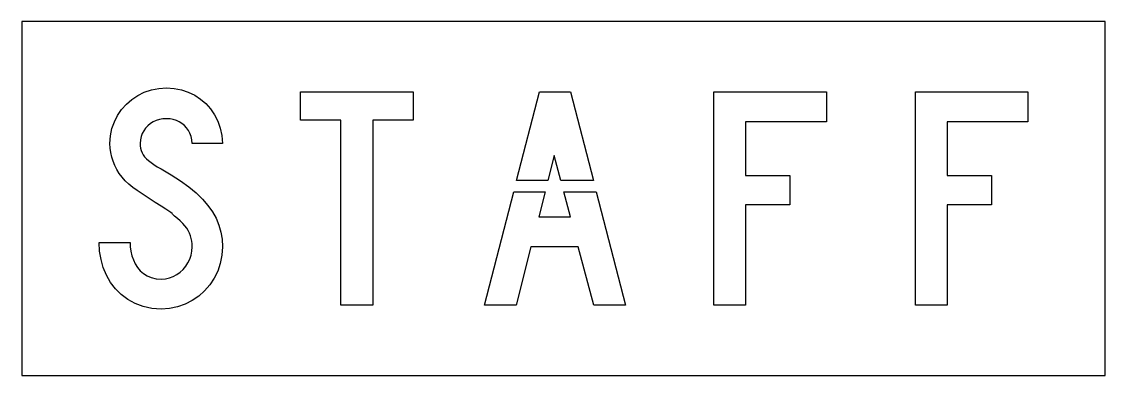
# Model space of a CAD drawing. Extents: x 0 to 49, y 0 to 16.
import ezdxf

# ---------------------------------------------------------------- set-up
doc = ezdxf.new("R2010")
doc.units = 0
doc.layers.add('CUT', color=7, linetype='Continuous')
doc.layers.add('OUTSIDE', color=1, linetype='Continuous')

msp = doc.modelspace()

# ---------------------------------------------------------------- linework, layer by layer
at = {"layer": 'CUT'}
for points in [[(8.704, 4.3903), (8.506, 4.0918), (8.272, 3.8213), (8.007, 3.5845), (7.712, 3.3826), (7.392, 3.2203), (7.049, 3.0995), (6.686, 3.0251), (6.308, 3), (5.884, 3.029), (5.49, 3.1121), (5.129, 3.2473), (4.8, 3.428), (4.505, 3.6502), (4.246, 3.9111), (4.023, 4.2039), (3.838, 4.5266), (3.692, 4.8734), (3.587, 5.2396), (3.522, 5.6222), (3.5, 6.0164), (4.904, 6.0164), (4.913, 5.8135), (4.94, 5.6116), (4.985, 5.4135), (5.05, 5.2242), (5.133, 5.0454), (5.237, 4.8812), (5.362, 4.7333), (5.507, 4.6058), (5.674, 4.5005), (5.862, 4.4222), (6.074, 4.3729), (6.308, 4.3556), (6.497, 4.3691), (6.68, 4.4097), (6.852, 4.4734), (7.014, 4.5604), (7.164, 4.6667), (7.299, 4.7923), (7.418, 4.9333), (7.519, 5.0889), (7.6, 5.257), (7.661, 5.4348), (7.698, 5.6213), (7.711, 5.8135), (7.707, 5.9459), (7.693, 6.0744), (7.669, 6.1971), (7.634, 6.3169), (7.589, 6.4329), (7.531, 6.5469), (7.461, 6.658), (7.378, 6.7671), (7.282, 6.8763), (7.171, 6.9845), (7.045, 7.0937), (6.904, 7.2029), (6.866, 7.2435), (6.847, 7.2676), (6.838, 7.2831), (6.826, 7.2986), (6.799, 7.3217), (6.746, 7.3604), (6.655, 7.4222), (6.514, 7.515), (6.312, 7.6464), (6.037, 7.8261), (5.676, 8.0599), (5.22, 8.3556), (5.026, 8.4957), (4.849, 8.6435), (4.687, 8.799), (4.543, 8.9623), (4.415, 9.1324), (4.303, 9.3092), (4.208, 9.4928), (4.131, 9.6821), (4.07, 9.8763), (4.027, 10.0773), (4, 10.2821), (3.992, 10.4918), (4.015, 10.8329), (4.082, 11.1604), (4.19, 11.4705), (4.336, 11.7594), (4.518, 12.0271), (4.733, 12.2676), (4.978, 12.4792), (5.25, 12.6589), (5.546, 12.8039), (5.864, 12.9111), (6.201, 12.9778), (6.553, 13), (6.897, 12.9787), (7.225, 12.9159), (7.535, 12.8135), (7.824, 12.6744), (8.09, 12.4995), (8.329, 12.2928), (8.541, 12.0551), (8.721, 11.7903), (8.867, 11.4986), (8.978, 11.1836), (9.049, 10.8473), (9.079, 10.4918), (7.711, 10.4918), (7.693, 10.656), (7.657, 10.8097), (7.604, 10.9527), (7.536, 11.0831), (7.452, 11.201), (7.356, 11.3053), (7.247, 11.3952), (7.126, 11.4715), (6.996, 11.5314), (6.856, 11.5749), (6.708, 11.601), (6.553, 11.6106), (6.39, 11.601), (6.233, 11.572), (6.085, 11.5266), (5.948, 11.4638), (5.821, 11.3855), (5.707, 11.2928), (5.606, 11.1865), (5.521, 11.0676), (5.453, 10.9382), (5.402, 10.7981), (5.371, 10.6493), (5.36, 10.4918), (5.365, 10.3768), (5.379, 10.2696), (5.405, 10.1691), (5.442, 10.0725), (5.493, 9.9797), (5.558, 9.8899), (5.638, 9.8019), (5.734, 9.713), (5.849, 9.6242), (5.981, 9.5324), (6.134, 9.4386), (6.308, 9.3391), (6.767, 9.0686), (7.183, 8.7981), (7.555, 8.5256), (7.884, 8.2522), (8.171, 7.9739), (8.417, 7.6908), (8.623, 7.401), (8.79, 7.1043), (8.918, 6.7981), (9.008, 6.4821), (9.062, 6.1536), (9.079, 5.8135), (9.054, 5.43), (8.981, 5.0638), (8.863, 4.7159)], [(14.439, 11.543), (12.615, 11.543), (12.615, 12.8309), (17.703, 12.8309), (17.703, 11.543), (15.878, 11.543), (15.878, 3.1691), (14.439, 3.1691)], [(23.413, 12.8309), (24.817, 12.8309), (25.8536, 8.8104), (24.382, 8.8104), (24.08, 9.9498), (23.7924, 8.8104), (22.3764, 8.8104)], [(34.737, 9.0338), (34.737, 7.7121), (32.737, 7.7121), (32.737, 3.1691), (31.299, 3.1691), (31.299, 12.8309), (36.386, 12.8309), (36.386, 11.4744), (32.737, 11.4744), (32.737, 9.0338)], [(43.851, 7.7121), (41.851, 7.7121), (41.851, 3.1691), (40.413, 3.1691), (40.413, 12.8309), (45.5, 12.8309), (45.5, 11.4744), (41.851, 11.4744), (41.851, 9.0338), (43.851, 9.0338)], [(22.247, 8.3084), (23.6656, 8.3084), (23.378, 7.1691), (24.817, 7.1691), (24.515, 8.3084), (25.983, 8.3084), (27.308, 3.1691), (25.869, 3.1691), (25.167, 5.8135), (23.027, 5.8135), (22.36, 3.1691), (20.922, 3.1691)]]:
    msp.add_lwpolyline(points, close=True, dxfattribs=at)
at = {"layer": 'OUTSIDE'}
msp.add_lwpolyline([(0, 0), (49, 0), (49, 16), (0, 16)], close=True, dxfattribs=at)

doc.saveas('drawing.dxf')
